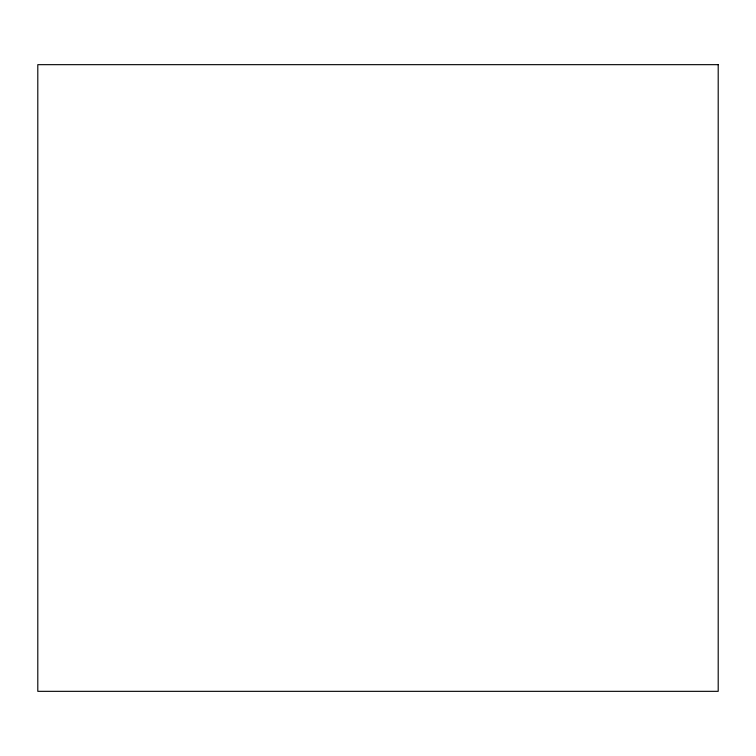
<?xml version="1.0" encoding="UTF-8"?>
<svg xmlns="http://www.w3.org/2000/svg" width="756" height="756" viewBox="0 0 756 756"><rect width="100%" height="100%" fill="white"/><g stroke="black" fill="none" stroke-linecap="round" stroke-linejoin="round"><path stroke-width="1.13" d="M718.2 64.666L37.8 64.666L37.8 691.334L718.2 691.334L718.2 64.666"/></g></svg>
